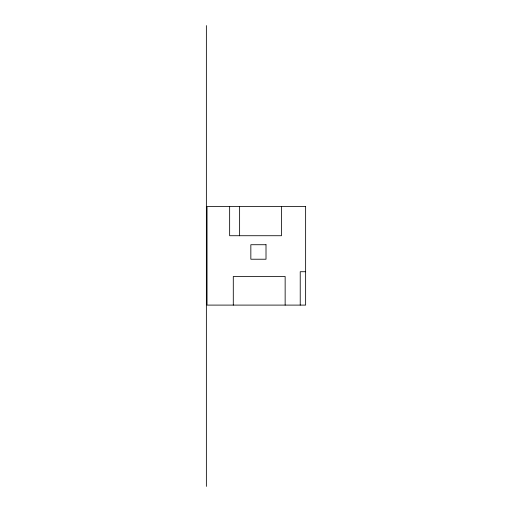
<?xml version="1.0" encoding="UTF-8"?>
<svg xmlns="http://www.w3.org/2000/svg" width="512" height="512" viewBox="0 0 512 512"><rect width="100%" height="100%" fill="white"/><g stroke="black" fill="none" stroke-linecap="round" stroke-linejoin="round"><path stroke-width="0.77" d="M305.632 271.718L300.23 271.718L300.23 305.101M285.146 305.101L285.146 276.474L233.293 276.474L233.293 305.101M281.472 206.509L281.472 235.725L229.645 235.725L229.645 206.509M239.622 206.509L239.622 235.77M206.368 25.6L206.368 486.4M305.632 206.509L207.034 206.509L207.034 305.101L305.632 305.101L305.632 206.509M266.01 244.723L250.842 244.723L250.842 259.219L266.01 259.219L266.01 244.723"/></g></svg>
